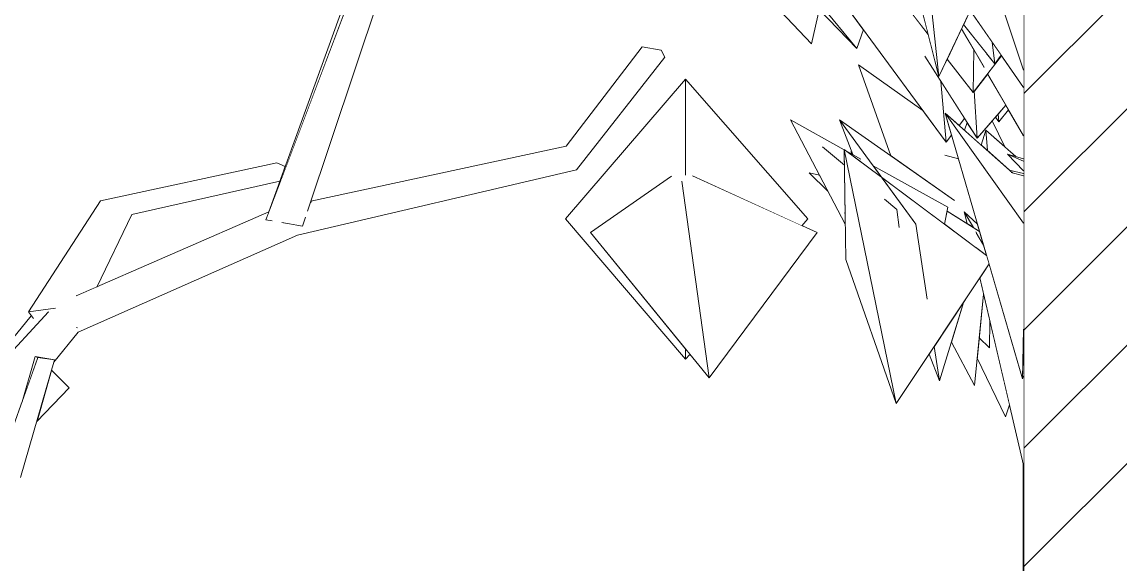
# Model space of a CAD drawing. Header units: millimetres. Extents: x -9413 to 8527, y -300 to 11224.
# Drawn here: x -4796 to -3089, y 1546 to 2389 of the extents above; entities that cross this region are included whole.
import ezdxf

# ---------------------------------------------------------------- set-up
doc = ezdxf.new("R2010")
doc.units = ezdxf.units.MM
doc.header["$MEASUREMENT"] = 0
doc.linetypes.add('Wipeout_Contour', pattern=[1000, 0, -1000])
doc.layers.add('Interior - Furniture', color=7, linetype='Continuous')
doc.layers.add('Structural - Bearing', color=7, linetype='Continuous')
doc.layers.add('Interior - Furniture _Pen_No__4', color=7, linetype='Continuous', lineweight=20, true_color=0x029e21)
doc.layers.add('Structural - Bearing_Pen_No__168', color=7, linetype='Continuous', lineweight=13, true_color=0xfe847a)
doc.layers.add('Structural - Bearing_Pen_No__27', color=7, linetype='Continuous', lineweight=35)

# ---------------------------------------------------------------- blocks, each defined once
blk = doc.blocks.new('Section Elem_10_6')
at = {"color": 254, "linetype": 'Wipeout_Contour', "lineweight": 0, "ltscale": 16763.151446}
blk.add_wipeout([(-2938.6, 1000), (-2938.6, 4100), (-3238.6, 4100), (-3238.6, 1000)], dxfattribs=at).dxf.layer = 'Structural - Bearing'
at = {"layer": 'Structural - Bearing_Pen_No__168', "linetype": 'Continuous'}
h = blk.add_hatch(dxfattribs=at)
h.set_pattern_fill('Common_Brick_0006', color=256, style=0, pattern_type=2)
h.set_pattern_definition([(45, (0, 0), (-91.924, 91.924), [])])
h.paths.add_polyline_path([(-2938.6, 1000), (-2938.6, 4100), (-3238.6, 4100), (-3238.6, 1000)])
at = {"layer": 'Structural - Bearing_Pen_No__27', "linetype": 'Continuous'}
blk.add_line((-3238.6, 4100), (-3238.6, 1000), dxfattribs=at)
blk = doc.blocks.new('Section Elem_40_6')
at = {"color": 254, "linetype": 'Wipeout_Contour', "lineweight": 0, "ltscale": 43258.060404}
blk.add_wipeout([(-3595, 2491.8), (-3640.1, 2430.7), (-3568.6, 2354.5), (-3550.7, 2432.7), (-3552, 2434.5), (-3552.8, 2436.6), (-3556.6, 2425.8), (-3563.5, 2439.7), (-3565.4, 2434.7), (-3591.6, 2488.2)], dxfattribs=at).dxf.layer = 'Interior - Furniture'
at = {"color": 254, "linetype": 'Wipeout_Contour', "lineweight": 0, "ltscale": 32625.120399}
blk.add_wipeout([(-3413.3, 2403.3), (-3392.4, 2335.2), (-3310.9, 2208.1), (-3315.4, 2281.4), (-3317.2, 2279), (-3357.4, 2330.9), (-3370.2, 2303.8), (-3387, 2369.2)], dxfattribs=at).dxf.layer = 'Interior - Furniture'
at = {"color": 254, "linetype": 'Wipeout_Contour', "lineweight": 0, "ltscale": 18691.127284}
blk.add_wipeout([(-4346.9, 2109.9), (-4347.7, 2107.2), (-3949.1, 2175.3), (-3950.1, 2195.7)], dxfattribs=at).dxf.layer = 'Interior - Furniture'
at = {"color": 254, "linetype": 'Wipeout_Contour', "lineweight": 0, "ltscale": 12458.913599}
blk.add_wipeout([(-3556.1, 2150.7), (-3571.9, 2153.9), (-3543, 2125.8)], dxfattribs=at).dxf.layer = 'Interior - Furniture'
at = {"color": 254, "linetype": 'Wipeout_Contour', "lineweight": 0, "ltscale": 12083.213218}
blk.add_wipeout([(-3454.8, 2113.2), (-3432.2, 2069.2), (-3435.8, 2097.2)], dxfattribs=at).dxf.layer = 'Interior - Furniture'
at = {"color": 254, "linetype": 'Wipeout_Contour', "lineweight": 0, "ltscale": 34573.804184}
blk.add_wipeout([(-4715.1, 1957.9), (-4391.5, 2083.6), (-4392.7, 2085.3), (-4407.2, 2079.3), (-4416.9, 2081), (-4412.2, 2093.5), (-4711.6, 1962.7)], dxfattribs=at).dxf.layer = 'Interior - Furniture'
at = {"color": 254, "linetype": 'Wipeout_Contour', "lineweight": 0, "ltscale": 19551.977319}
blk.add_wipeout([(-3310.2, 2074.1), (-3330.8, 2093.6), (-3316.6, 2069), (-3312.8, 2066.6), (-3307, 2063)], dxfattribs=at).dxf.layer = 'Interior - Furniture'
at = {"color": 254, "linetype": 'Wipeout_Contour', "lineweight": 0, "ltscale": 15259.107872}
blk.add_wipeout([(-3300.9, 1965.5), (-3307.7, 1897.6), (-3291.8, 1882.2), (-3291.1, 1923.6)], dxfattribs=at).dxf.layer = 'Interior - Furniture'
at = {"color": 254, "linetype": 'Wipeout_Contour', "lineweight": 0, "ltscale": 11563.909535}
blk.add_wipeout([(-3377.6, 1884.2), (-3369.5, 1830.6), (-3331.3, 1953.9)], dxfattribs=at).dxf.layer = 'Interior - Furniture'
at = {"color": 254, "linetype": 'Wipeout_Contour', "lineweight": 0, "ltscale": 25827.113503}
blk.add_wipeout([(-4938.6, 1739.2), (-4754.7, 1937.8), (-4768.2, 1935), (-4778.2, 1927.6), (-4781.5, 1931.9)], dxfattribs=at).dxf.layer = 'Interior - Furniture'
at = {"layer": 'Interior - Furniture _Pen_No__4', "linetype": 'Continuous'}
blk.add_line((-3640.1, 2430.7), (-3568.6, 2354.5), dxfattribs=at)
at = {"color": 254, "linetype": 'Wipeout_Contour', "lineweight": 0, "ltscale": 37959.252656}
blk.add_wipeout([(-3444.3, 2443.3), (-3387, 2369.2), (-3419.4, 2496), (-3422.6, 2500.1), (-3422.8, 2499.4), (-3422.4, 2490.6), (-3425.1, 2492.7), (-3409.3, 2442.5), (-3435.1, 2467.3)], dxfattribs=at).dxf.layer = 'Interior - Furniture'
at = {"color": 254, "linetype": 'Wipeout_Contour', "lineweight": 0, "ltscale": 13481.737735}
blk.add_wipeout([(-3950.1, 2195.7), (-3802, 2344.7), (-3831.7, 2350.2)], dxfattribs=at).dxf.layer = 'Interior - Furniture'
at = {"color": 254, "linetype": 'Wipeout_Contour', "lineweight": 0, "ltscale": 15998.200831}
blk.add_wipeout([(-3294.6, 2308.2), (-3315.4, 2281.4), (-3310.9, 2208.1), (-3266.3, 2259.4)], dxfattribs=at).dxf.layer = 'Interior - Furniture'
at = {"color": 254, "linetype": 'Wipeout_Contour', "lineweight": 0, "ltscale": 21263.981073}
blk.add_wipeout([(-3770.2, 2141.2), (-3727.6, 1835.2), (-3559.8, 2061.1), (-3753.1, 2149.5), (-3764.2, 2150.5)], dxfattribs=at).dxf.layer = 'Interior - Furniture'
at = {"color": 254, "linetype": 'Wipeout_Contour', "lineweight": 0, "ltscale": 11763.645137}
blk.add_wipeout([(-3330.8, 2093.6), (-3326.5, 2075.1), (-3316.6, 2069)], dxfattribs=at).dxf.layer = 'Interior - Furniture'
at = {"color": 254, "linetype": 'Wipeout_Contour', "lineweight": 0, "ltscale": 18823.784162}
blk.add_wipeout([(-3306.8, 1990.7), (-3238.6, 1699.4), (-3238.6, 1838.5), (-3240.2, 1833.7), (-3292.3, 2012.5)], dxfattribs=at).dxf.layer = 'Interior - Furniture'
at = {"color": 254, "linetype": 'Wipeout_Contour', "lineweight": 0, "ltscale": 30824.045246}
blk.add_wipeout([(-4754.7, 1937.8), (-4942.3, 1735.2), (-4779.6, 1854.4), (-4775.4, 1868.8), (-4763, 1866.6), (-4708.7, 1906.4)], dxfattribs=at).dxf.layer = 'Interior - Furniture'
at = {"color": 254, "linetype": 'Wipeout_Contour', "lineweight": 0, "ltscale": 11571.091331}
blk.add_wipeout([(-3377.6, 1884.2), (-3385.5, 1872.4), (-3369.5, 1830.6)], dxfattribs=at).dxf.layer = 'Interior - Furniture'
at = {"color": 254, "linetype": 'Wipeout_Contour', "lineweight": 0, "ltscale": 15930.747103}
blk.add_wipeout([(-3272.8, 2336.2), (-3294.6, 2308.2), (-3238.6, 2211.6), (-3238.6, 2286.9)], dxfattribs=at).dxf.layer = 'Interior - Furniture'
at = {"color": 254, "linetype": 'Wipeout_Contour', "lineweight": 0, "ltscale": 17266.716049}
blk.add_wipeout([(-3912, 2061.1), (-3727.6, 1835.2), (-3770.2, 2141.2), (-3786.1, 2149)], dxfattribs=at).dxf.layer = 'Interior - Furniture'
at = {"color": 254, "linetype": 'Wipeout_Contour', "lineweight": 0, "ltscale": 35604.89286}
blk.add_wipeout([(-4768.2, 1935), (-4754.7, 1937.8), (-4391.5, 2083.6), (-4715.1, 1957.9), (-4731.3, 1948.9), (-4732.3, 1948.3), (-4743.8, 1943.6)], dxfattribs=at).dxf.layer = 'Interior - Furniture'
at = {"color": 254, "linetype": 'Wipeout_Contour', "lineweight": 0, "ltscale": 15540.319288}
blk.add_wipeout([(-3300.8, 2041.6), (-3312.7, 2062.1), (-3312.1, 2037.6), (-3296.1, 2025.6)], dxfattribs=at).dxf.layer = 'Interior - Furniture'
at = {"color": 254, "linetype": 'Wipeout_Contour', "lineweight": 0, "ltscale": 22656.477769}
blk.add_wipeout([(-3310.8, 1865.8), (-3266.6, 1774.9), (-3260.7, 1793.6), (-3291.1, 1923.6), (-3291.8, 1882.2), (-3307.7, 1897.6)], dxfattribs=at).dxf.layer = 'Interior - Furniture'
at = {"color": 254, "linetype": 'Wipeout_Contour', "lineweight": 0, "ltscale": 20390.845688}
blk.add_wipeout([(-4708.7, 1906.4), (-4763, 1866.6), (-4745.3, 1863.5), (-4746.4, 1859.7)], dxfattribs=at).dxf.layer = 'Interior - Furniture'
at = {"color": 254, "linetype": 'Wipeout_Contour', "lineweight": 0, "ltscale": 11213.152626}
blk.add_wipeout([(-3238.6, 1911.2), (-3240, 1844.4), (-3238.6, 1839)], dxfattribs=at).dxf.layer = 'Interior - Furniture'
at = {"color": 254, "linetype": 'Wipeout_Contour', "lineweight": 0, "ltscale": 25781.033855}
blk.add_wipeout([(-4942.3, 1735.2), (-4890.6, 1681), (-4796.1, 1798.1), (-4796, 1798.3), (-4779.6, 1854.4)], dxfattribs=at).dxf.layer = 'Interior - Furniture'
at = {"layer": 'Interior - Furniture _Pen_No__4', "linetype": 'Continuous'}
for p, q in [((-3727.6, 1835.2), (-3559.8, 2061.1)), ((-3266.6, 1774.9), (-3260.7, 1793.6))]:
    blk.add_line(p, q, dxfattribs=at)
at = {"color": 254, "linetype": 'Wipeout_Contour', "lineweight": 0, "ltscale": 16268.413513}
blk.add_wipeout([(-3331.8, 2384.8), (-3335, 2378.1), (-3300.1, 2317.9), (-3296.2, 2339.6)], dxfattribs=at).dxf.layer = 'Interior - Furniture'
at = {"color": 254, "linetype": 'Wipeout_Contour', "lineweight": 0, "ltscale": 21346.209235}
blk.add_wipeout([(-3764.2, 2299.8), (-3764.2, 2150.5), (-3753.1, 2149.5), (-3583.3, 2071.8), (-3573.9, 2082.6)], dxfattribs=at).dxf.layer = 'Interior - Furniture'
at = {"color": 254, "linetype": 'Wipeout_Contour', "lineweight": 0, "ltscale": 11913.966542}
blk.add_wipeout([(-3282.5, 2240.8), (-3277, 2233.2), (-3278.3, 2245.6)], dxfattribs=at).dxf.layer = 'Interior - Furniture'
at = {"color": 254, "linetype": 'Wipeout_Contour', "lineweight": 0, "ltscale": 11899.273446}
blk.add_wipeout([(-3304.6, 2197.3), (-3294.9, 2188.6), (-3297.4, 2220.2)], dxfattribs=at).dxf.layer = 'Interior - Furniture'
at = {"color": 254, "linetype": 'Wipeout_Contour', "lineweight": 0, "ltscale": 29389.158137}
blk.add_wipeout([(-4391.5, 2083.6), (-4754.7, 1937.8), (-4367.7, 2057.3), (-4383.9, 2075.3), (-4392.1, 2076.7), (-4387.4, 2079.1)], dxfattribs=at).dxf.layer = 'Interior - Furniture'
at = {"color": 254, "linetype": 'Wipeout_Contour', "lineweight": 0, "ltscale": 15253.574966}
blk.add_wipeout([(-4710.4, 1913.3), (-4711, 1913.9), (-4710.5, 1913.2)], dxfattribs=at).dxf.layer = 'Interior - Furniture'
at = {"color": 254, "linetype": 'Wipeout_Contour', "lineweight": 0, "ltscale": 12605.617806}
blk.add_wipeout([(-3757.5, 1871.9), (-3764.2, 1880), (-3764.2, 1864.2)], dxfattribs=at).dxf.layer = 'Interior - Furniture'
at = {"color": 254, "linetype": 'Wipeout_Contour', "lineweight": 0, "ltscale": 15374.367596}
blk.add_wipeout([(-4775.4, 1868.8), (-4796, 1798.3), (-4771.6, 1866.8)], dxfattribs=at).dxf.layer = 'Interior - Furniture'
at = {"color": 254, "linetype": 'Wipeout_Contour', "lineweight": 0, "ltscale": 14899.714856}
blk.add_wipeout([(-3240.2, 1833.7), (-3238.6, 1838.5), (-3238.6, 1839), (-3240, 1844.4)], dxfattribs=at).dxf.layer = 'Interior - Furniture'
at = {"color": 254, "linetype": 'Wipeout_Contour', "lineweight": 0, "ltscale": 28227.549984}
blk.add_wipeout([(-3317.2, 2279), (-3272.8, 2336.2), (-3273.4, 2337), (-3283.5, 2323.4), (-3296.2, 2339.6), (-3300.1, 2317.9), (-3316, 2345.3)], dxfattribs=at).dxf.layer = 'Interior - Furniture'
at = {"color": 254, "linetype": 'Wipeout_Contour', "lineweight": 0, "ltscale": 15875.054234}
blk.add_wipeout([(-3266.3, 2259.4), (-3278.3, 2245.6), (-3277, 2233.2), (-3262.2, 2252.3)], dxfattribs=at).dxf.layer = 'Interior - Furniture'
at = {"color": 254, "linetype": 'Wipeout_Contour', "lineweight": 0, "ltscale": 27461.334698}
blk.add_wipeout([(-3250.4, 2179.3), (-3297.4, 2220.2), (-3294.9, 2188.6), (-3261, 2158.5), (-3238.6, 2153.3), (-3238.6, 2157.4), (-3263.4, 2183)], dxfattribs=at).dxf.layer = 'Interior - Furniture'
at = {"color": 254, "linetype": 'Wipeout_Contour', "lineweight": 0, "ltscale": 23891.4557}
blk.add_wipeout([(-4392.7, 2085.3), (-4391.5, 2083.6), (-3949.1, 2175.3), (-4347.7, 2107.2), (-4352, 2094.5)], dxfattribs=at).dxf.layer = 'Interior - Furniture'
at = {"color": 254, "linetype": 'Wipeout_Contour', "lineweight": 0, "ltscale": 15385.571631}
blk.add_wipeout([(-4785.9, 1937.8), (-4635.2, 2111.8), (-4673.7, 2110.7)], dxfattribs=at).dxf.layer = 'Interior - Furniture'
at = {"color": 254, "linetype": 'Wipeout_Contour', "lineweight": 0, "ltscale": 15253.241343}
blk.add_wipeout([(-4710.5, 1913.2), (-4711, 1913.9), (-4710.9, 1913.2)], dxfattribs=at).dxf.layer = 'Interior - Furniture'
at = {"color": 254, "linetype": 'Wipeout_Contour', "lineweight": 0, "ltscale": 15343.75516}
blk.add_wipeout([(-4834, 1691.8), (-4745.3, 1863.5), (-4771.6, 1866.8)], dxfattribs=at).dxf.layer = 'Interior - Furniture'
at = {"layer": 'Interior - Furniture _Pen_No__4', "linetype": 'Continuous'}
for p, q in [((-4711, 1913.9), (-4710.5, 1913.2)), ((-4710.5, 1913.2), (-4710.9, 1913.2)), ((-4710.5, 1913.2), (-4710.4, 1913.4))]:
    blk.add_line(p, q, dxfattribs=at)
at = {"color": 254, "linetype": 'Wipeout_Contour', "lineweight": 0, "ltscale": 16270.057643}
blk.add_wipeout([(-3335, 2378.1), (-3357.4, 2330.9), (-3317.2, 2279), (-3316, 2345.3)], dxfattribs=at).dxf.layer = 'Interior - Furniture'
at = {"color": 254, "linetype": 'Wipeout_Contour', "lineweight": 0, "ltscale": 12089.368307}
blk.add_wipeout([(-3287.5, 2357.3), (-3283.5, 2323.4), (-3273.4, 2337)], dxfattribs=at).dxf.layer = 'Interior - Furniture'
at = {"color": 254, "linetype": 'Wipeout_Contour', "lineweight": 0, "ltscale": 13857.264419}
blk.add_wipeout([(-4391.5, 2083.6), (-3933.9, 2159), (-3949.1, 2175.3)], dxfattribs=at).dxf.layer = 'Interior - Furniture'
at = {"color": 254, "linetype": 'Wipeout_Contour', "lineweight": 0, "ltscale": 20500.431079}
blk.add_wipeout([(-4785.9, 1937.8), (-4743.8, 1943.6), (-4732.3, 1948.3), (-4635.2, 2111.8)], dxfattribs=at).dxf.layer = 'Interior - Furniture'
at = {"color": 254, "linetype": 'Wipeout_Contour', "lineweight": 0, "ltscale": 15303.33102}
blk.add_wipeout([(-4745.3, 1863.5), (-4834, 1691.8), (-4798.2, 1680.3)], dxfattribs=at).dxf.layer = 'Interior - Furniture'
at = {"color": 254, "linetype": 'Wipeout_Contour', "lineweight": 0, "ltscale": 16266.859231}
blk.add_wipeout([(-3321.6, 2406.4), (-3331.8, 2384.8), (-3283.5, 2323.4), (-3287.5, 2357.3)], dxfattribs=at).dxf.layer = 'Interior - Furniture'
at = {"color": 254, "linetype": 'Wipeout_Contour', "lineweight": 0, "ltscale": 13494.145564}
blk.add_wipeout([(-3802, 2344.7), (-3950.1, 2195.7), (-3949.1, 2175.3)], dxfattribs=at).dxf.layer = 'Interior - Furniture'
at = {"color": 254, "linetype": 'Wipeout_Contour', "lineweight": 0, "ltscale": 43187.384899}
blk.add_wipeout([(-4391.5, 2083.6), (-4387.4, 2079.1), (-4355.2, 2085), (-4358, 2076.4), (-4359.1, 2073.1), (-4359.9, 2071), (-4383.9, 2075.3), (-4367.7, 2057.3), (-3933.9, 2159)], dxfattribs=at).dxf.layer = 'Interior - Furniture'
at = {"color": 254, "linetype": 'Wipeout_Contour', "lineweight": 0, "ltscale": 20403.104093}
blk.add_wipeout([(-4732.3, 1948.3), (-4731.3, 1948.9), (-4625.1, 2089.1), (-4635.2, 2111.8)], dxfattribs=at).dxf.layer = 'Interior - Furniture'
at = {"color": 254, "linetype": 'Wipeout_Contour', "lineweight": 0, "ltscale": 20587.734429}
blk.add_wipeout([(-4743.8, 1943.6), (-4785.9, 1937.8), (-4778.2, 1927.6), (-4768.2, 1935)], dxfattribs=at).dxf.layer = 'Interior - Furniture'
at = {"color": 254, "linetype": 'Wipeout_Contour', "lineweight": 0, "ltscale": 15349.583865}
blk.add_wipeout([(-4745.3, 1863.5), (-4775.4, 1868.8), (-4771.6, 1866.8)], dxfattribs=at).dxf.layer = 'Interior - Furniture'
at = {"color": 254, "linetype": 'Wipeout_Contour', "lineweight": 0, "ltscale": 15247.318325}
blk.add_wipeout([(-4750, 1847.1), (-4773.1, 1767.4), (-4722.5, 1819.7)], dxfattribs=at).dxf.layer = 'Interior - Furniture'
at = {"layer": 'Interior - Furniture _Pen_No__4', "linetype": 'Continuous'}
for p, q in [((-4942.3, 1735.2), (-4754.7, 1937.8)), ((-4938.6, 1739.2), (-4781.5, 1931.9)), ((-4785.9, 1937.8), (-4743.8, 1943.6)), ((-4778.2, 1927.6), (-4785.9, 1937.8)), ((-4754.8, 1937.7), (-4754.7, 1937.8)), ((-4746.4, 1859.7), (-4708.7, 1906.4)), ((-4834, 1691.8), (-4771.6, 1866.8)), ((-4798.2, 1680.3), (-4745.3, 1863.5)), ((-4796, 1798.3), (-4775.4, 1868.8)), ((-4745.3, 1863.5), (-4775.4, 1868.8)), ((-4775.4, 1868.8), (-4771.6, 1866.8)), ((-4771.6, 1866.8), (-4745.3, 1863.5)), ((-4771.6, 1866.7), (-4771.6, 1866.8)), ((-4722.5, 1819.7), (-4750, 1847.1)), ((-4773.1, 1767.4), (-4722.5, 1819.7))]:
    blk.add_line(p, q, dxfattribs=at)
at = {"color": 254, "linetype": 'Wipeout_Contour', "lineweight": 0, "ltscale": 24979.71098}
blk.add_wipeout([(-3365.9, 2447.4), (-3389.1, 2481.6), (-3385.6, 2448.6), (-3370.2, 2303.8), (-3256.8, 2543), (-3329.2, 2602.4)], dxfattribs=at).dxf.layer = 'Interior - Furniture'
at = {"color": 254, "linetype": 'Wipeout_Contour', "lineweight": 0, "ltscale": 13432.328118}
blk.add_wipeout([(-3949.1, 2175.3), (-3796.3, 2333.8), (-3802, 2344.7)], dxfattribs=at).dxf.layer = 'Interior - Furniture'
at = {"color": 254, "linetype": 'Wipeout_Contour', "lineweight": 0, "ltscale": 19817.684837}
blk.add_wipeout([(-4673.7, 2110.7), (-4387.9, 2160.8), (-4386.7, 2164.2), (-4399.9, 2169.5)], dxfattribs=at).dxf.layer = 'Interior - Furniture'
at = {"color": 254, "linetype": 'Wipeout_Contour', "lineweight": 0, "ltscale": 25480.423222}
blk.add_wipeout([(-4625.1, 2089.1), (-4731.3, 1948.9), (-4715.1, 1957.9), (-4711.6, 1962.7), (-4679.7, 1976.6)], dxfattribs=at).dxf.layer = 'Interior - Furniture'
at = {"color": 254, "linetype": 'Wipeout_Contour', "lineweight": 0, "ltscale": 14480.983921}
blk.add_wipeout([(-4358, 2076.4), (-4359.9, 2071), (-4359.1, 2073.1)], dxfattribs=at).dxf.layer = 'Interior - Furniture'
at = {"layer": 'Interior - Furniture _Pen_No__4', "linetype": 'Continuous'}
for p, q in [((-3831.7, 2350.2), (-3802, 2344.7)), ((-4708.7, 1906.4), (-4367.7, 2057.3))]:
    blk.add_line(p, q, dxfattribs=at)
at = {"color": 254, "linetype": 'Wipeout_Contour', "lineweight": 0, "ltscale": 46622.519342}
blk.add_wipeout([(-3431.2, 2621.5), (-3422.3, 2584.3), (-3428.4, 2577.4), (-3408.9, 2518.7), (-3393.2, 2492.6), (-3403.7, 2502.9), (-3415.9, 2520.9), (-3415.3, 2519), (-3421.3, 2503.4), (-3370.2, 2303.8), (-3395.7, 2543)], dxfattribs=at).dxf.layer = 'Interior - Furniture'
at = {"color": 254, "linetype": 'Wipeout_Contour', "lineweight": 0, "ltscale": 33177.459084}
blk.add_wipeout([(-3329.2, 2602.4), (-3256.8, 2543), (-3290.9, 2471.2), (-3238.6, 2313.7), (-3238.6, 2531.7), (-3299.6, 2604.4), (-3293.5, 2574.4), (-3327.6, 2609.2)], dxfattribs=at).dxf.layer = 'Interior - Furniture'
at = {"color": 254, "linetype": 'Wipeout_Contour', "lineweight": 0, "ltscale": 13451.711652}
blk.add_wipeout([(-3796.3, 2333.8), (-3949.1, 2175.3), (-3933.9, 2159)], dxfattribs=at).dxf.layer = 'Interior - Furniture'
at = {"color": 254, "linetype": 'Wipeout_Contour', "lineweight": 0, "ltscale": 20004.126782}
blk.add_wipeout([(-4673.7, 2110.7), (-4635.2, 2111.8), (-4388, 2160.6), (-4387.9, 2160.8)], dxfattribs=at).dxf.layer = 'Interior - Furniture'
at = {"layer": 'Interior - Furniture _Pen_No__4', "linetype": 'Continuous'}
for p, q in [((-3802, 2344.7), (-3796.3, 2333.8)), ((-4785.9, 1937.8), (-4673.7, 2110.7))]:
    blk.add_line(p, q, dxfattribs=at)
at = {"color": 254, "linetype": 'Wipeout_Contour', "lineweight": 0, "ltscale": 16162.137099}
blk.add_wipeout([(-3290.9, 2471.2), (-3321.6, 2406.4), (-3238.6, 2286.9), (-3238.6, 2313.7)], dxfattribs=at).dxf.layer = 'Interior - Furniture'
at = {"color": 254, "linetype": 'Wipeout_Contour', "lineweight": 0, "ltscale": 34733.822935}
blk.add_wipeout([(-3764.2, 2299.8), (-3951.1, 2082.6), (-3764.2, 1864.2), (-3764.2, 1880), (-3912, 2061.1), (-3786.1, 2149), (-3770.2, 2141.2), (-3764.2, 2150.5)], dxfattribs=at).dxf.layer = 'Interior - Furniture'
at = {"color": 254, "linetype": 'Wipeout_Contour', "lineweight": 0, "ltscale": 24175.531666}
blk.add_wipeout([(-3367.3, 2296.1), (-3358.9, 2201.8), (-3350.6, 2212.5), (-3360.7, 2247.1), (-3338.8, 2227.7), (-3330.4, 2238.5)], dxfattribs=at).dxf.layer = 'Interior - Furniture'
at = {"color": 254, "linetype": 'Wipeout_Contour', "lineweight": 0, "ltscale": 14874.120515}
blk.add_wipeout([(-4635.2, 2111.8), (-4394.7, 2142.2), (-4388, 2160.6)], dxfattribs=at).dxf.layer = 'Interior - Furniture'
at = {"layer": 'Interior - Furniture _Pen_No__4', "linetype": 'Continuous'}
for p, q in [((-3290.9, 2471.2), (-3238.6, 2313.7)), ((-3287.5, 2357.3), (-3283.5, 2323.4)), ((-3950.1, 2195.7), (-3831.7, 2350.2)), ((-3933.9, 2159), (-3796.3, 2333.8)), ((-3283.5, 2323.4), (-3273.4, 2337)), ((-3951.1, 2082.6), (-3764.2, 2299.8)), ((-3764.2, 2299.8), (-3764.2, 2150.4)), ((-3912, 2061.1), (-3786.1, 2149.1)), ((-3770.2, 2141.3), (-3727.6, 1835.2)), ((-3764.2, 1864.2), (-3951.1, 2082.6)), ((-3727.6, 1835.2), (-3912, 2061.1)), ((-3764.2, 1880), (-3764.2, 1864.2)), ((-3764.2, 1864.2), (-3757.5, 1871.9))]:
    blk.add_line(p, q, dxfattribs=at)
at = {"color": 254, "linetype": 'Wipeout_Contour', "lineweight": 0, "ltscale": 54750.418661}
blk.add_wipeout([(-3512.8, 2447.3), (-3523.9, 2426), (-3358.9, 2201.8), (-3367.3, 2296.1), (-3392.4, 2335.2), (-3413.3, 2403.3), (-3444.3, 2443.3), (-3448.2, 2433), (-3469.9, 2476.5), (-3475.8, 2484), (-3502.3, 2448.2), (-3505.8, 2453.1), (-3508.2, 2442.9)], dxfattribs=at).dxf.layer = 'Interior - Furniture'
at = {"color": 254, "linetype": 'Wipeout_Contour', "lineweight": 0, "ltscale": 27843.605834}
blk.add_wipeout([(-3330.5, 2220.3), (-3304.6, 2197.3), (-3297.4, 2220.2), (-3268, 2194.7), (-3287.4, 2235.2), (-3310.9, 2208.1), (-3326.5, 2232.4)], dxfattribs=at).dxf.layer = 'Interior - Furniture'
at = {"color": 254, "linetype": 'Wipeout_Contour', "lineweight": 0, "ltscale": 19946.556353}
blk.add_wipeout([(-4635.2, 2111.8), (-4625.1, 2089.1), (-4395.1, 2140.9), (-4394.7, 2142.2)], dxfattribs=at).dxf.layer = 'Interior - Furniture'
at = {"layer": 'Interior - Furniture _Pen_No__4', "linetype": 'Continuous'}
for p, q in [((-3387, 2369.2), (-3444.3, 2443.3)), ((-4679.7, 1976.6), (-4625.1, 2089.1))]:
    blk.add_line(p, q, dxfattribs=at)
at = {"color": 254, "linetype": 'Wipeout_Contour', "lineweight": 0, "ltscale": 19651.216889}
blk.add_wipeout([(-4412.3, 2093.4), (-4412.2, 2093.5), (-4257.1, 2502.6), (-4262.2, 2508.7)], dxfattribs=at).dxf.layer = 'Interior - Furniture'
at = {"color": 254, "linetype": 'Wipeout_Contour', "lineweight": 0, "ltscale": 12805.062229}
blk.add_wipeout([(-3556.3, 2408.3), (-3497.7, 2347.5), (-3554.6, 2415.6)], dxfattribs=at).dxf.layer = 'Interior - Furniture'
at = {"color": 254, "linetype": 'Wipeout_Contour', "lineweight": 0, "ltscale": 31552.845999}
blk.add_wipeout([(-3287.4, 2235.2), (-3268, 2194.7), (-3250.4, 2179.3), (-3238.6, 2175.9), (-3238.6, 2211.6), (-3262.2, 2252.3), (-3277, 2233.2), (-3282.5, 2240.8)], dxfattribs=at).dxf.layer = 'Interior - Furniture'
at = {"color": 254, "linetype": 'Wipeout_Contour', "lineweight": 0, "ltscale": 12396.122795}
blk.add_wipeout([(-3551.3, 2194.5), (-3516.1, 2089.9), (-3517.3, 2165.8)], dxfattribs=at).dxf.layer = 'Interior - Furniture'
at = {"color": 254, "linetype": 'Wipeout_Contour', "lineweight": 0, "ltscale": 14722.294831}
blk.add_wipeout([(-4416.9, 2081), (-4217.5, 2496.5), (-4257.1, 2502.6)], dxfattribs=at).dxf.layer = 'Interior - Furniture'
at = {"color": 254, "linetype": 'Wipeout_Contour', "lineweight": 0, "ltscale": 25587.048911}
blk.add_wipeout([(-3554.6, 2415.6), (-3497.7, 2347.5), (-3487.7, 2376.9), (-3523.9, 2426), (-3536.1, 2402.5), (-3551.6, 2429)], dxfattribs=at).dxf.layer = 'Interior - Furniture'
at = {"color": 254, "linetype": 'Wipeout_Contour', "lineweight": 0, "ltscale": 24062.071765}
blk.add_wipeout([(-3524.8, 2236.7), (-3472.5, 2165), (-3356.4, 2100.5), (-3357.6, 2094.4), (-3327.7, 2075.9), (-3346.1, 2110.9)], dxfattribs=at).dxf.layer = 'Interior - Furniture'
at = {"color": 254, "linetype": 'Wipeout_Contour', "lineweight": 0, "ltscale": 11727.885054}
blk.add_wipeout([(-3263.4, 2183), (-3238.6, 2172.3), (-3238.6, 2175.9)], dxfattribs=at).dxf.layer = 'Interior - Furniture'
at = {"layer": 'Interior - Furniture _Pen_No__4', "linetype": 'Continuous'}
for p, q in [((-3568.6, 2354.5), (-3550.7, 2432.7)), ((-3497.7, 2347.5), (-3556.3, 2408.3)), ((-3554.6, 2415.6), (-3497.7, 2347.5)), ((-3497.7, 2347.5), (-3487.7, 2376.9))]:
    blk.add_line(p, q, dxfattribs=at)
at = {"color": 254, "linetype": 'Wipeout_Contour', "lineweight": 0, "ltscale": 24347.496871}
blk.add_wipeout([(-4217.5, 2496.5), (-4416.9, 2081), (-4407.2, 2079.3), (-4392.7, 2085.3), (-4352, 2094.5)], dxfattribs=at).dxf.layer = 'Interior - Furniture'
at = {"color": 254, "linetype": 'Wipeout_Contour', "lineweight": 0, "ltscale": 40575.01965}
blk.add_wipeout([(-3406.3, 2074.3), (-3524.8, 2236.7), (-3504.1, 2182.6), (-3491.6, 2175.6), (-3490.3, 2170.2), (-3461.4, 2148.6), (-3444.6, 2104.6), (-3435.8, 2097.2), (-3432.7, 2073.4), (-3388.7, 1957.5)], dxfattribs=at).dxf.layer = 'Interior - Furniture'
at = {"color": 254, "linetype": 'Wipeout_Contour', "lineweight": 0, "ltscale": 11717.740068}
blk.add_wipeout([(-3263.4, 2183), (-3238.6, 2157.4), (-3238.6, 2172.3)], dxfattribs=at).dxf.layer = 'Interior - Furniture'
at = {"layer": 'Interior - Furniture _Pen_No__4', "linetype": 'Continuous'}
for p, q in [((-4352, 2094.5), (-4217.5, 2496.5)), ((-4346.9, 2109.9), (-3950.1, 2195.7)), ((-4673.7, 2110.7), (-4399.9, 2169.5)), ((-4399.9, 2169.5), (-4386.7, 2164.2)), ((-4711.6, 1962.7), (-4412.2, 2093.5)), ((-4416.9, 2081), (-4407.2, 2079.3))]:
    blk.add_line(p, q, dxfattribs=at)
at = {"color": 254, "linetype": 'Wipeout_Contour', "lineweight": 0, "ltscale": 24862.080976}
blk.add_wipeout([(-3601.2, 2236.5), (-3515.9, 2074.3), (-3516.1, 2089.9), (-3551.3, 2194.5), (-3517.3, 2165.8), (-3517.7, 2190.1)], dxfattribs=at).dxf.layer = 'Interior - Furniture'
at = {"color": 254, "linetype": 'Wipeout_Contour', "lineweight": 0, "ltscale": 16073.604553}
blk.add_wipeout([(-3472.5, 2165), (-3459.6, 2147.4), (-3361.5, 2074.3), (-3356.4, 2100.5)], dxfattribs=at).dxf.layer = 'Interior - Furniture'
at = {"color": 254, "linetype": 'Wipeout_Contour', "lineweight": 0, "ltscale": 15590.714548}
blk.add_wipeout([(-3238.6, 2153.3), (-3261, 2158.5), (-3255.8, 2153.9), (-3238.6, 2149.4)], dxfattribs=at).dxf.layer = 'Interior - Furniture'
at = {"color": 254, "linetype": 'Wipeout_Contour', "lineweight": 0, "ltscale": 19368.695665}
blk.add_wipeout([(-4387.4, 2079.1), (-4392.1, 2076.7), (-4359.9, 2071), (-4355.2, 2085)], dxfattribs=at).dxf.layer = 'Interior - Furniture'
at = {"layer": 'Interior - Furniture _Pen_No__4', "linetype": 'Continuous'}
for p, q in [((-4416.9, 2081), (-4257.1, 2502.6)), ((-4412.3, 2093.4), (-4262.2, 2508.7)), ((-3573.9, 2082.6), (-3764.2, 2299.8)), ((-4367.7, 2057.3), (-3933.9, 2159)), ((-3556.1, 2150.7), (-3571.9, 2153.9)), ((-3571.9, 2153.9), (-3543, 2125.8)), ((-4625.1, 2089.1), (-4395.1, 2140.9)), ((-3559.8, 2061.1), (-3753.2, 2149.6)), ((-4359.9, 2071), (-4355.2, 2085)), ((-4392.2, 2076.7), (-4359.9, 2071)), ((-4359.9, 2071), (-4359.1, 2073.1)), ((-4359.9, 2071), (-4359.7, 2071.3)), ((-3583.3, 2071.8), (-3573.9, 2082.6))]:
    blk.add_line(p, q, dxfattribs=at)
at = {"color": 254, "linetype": 'Wipeout_Contour', "lineweight": 0, "ltscale": 12365.171612}
blk.add_wipeout([(-3515.3, 2188.8), (-3490.3, 2170.2), (-3491.6, 2175.6)], dxfattribs=at).dxf.layer = 'Interior - Furniture'
at = {"color": 254, "linetype": 'Wipeout_Contour', "lineweight": 0, "ltscale": 11669.138103}
blk.add_wipeout([(-3257.8, 2154.4), (-3238.6, 2129.2), (-3238.6, 2149.4)], dxfattribs=at).dxf.layer = 'Interior - Furniture'
at = {"color": 254, "linetype": 'Wipeout_Contour', "lineweight": 0, "ltscale": 51994.013031}
blk.add_wipeout([(-3395.2, 2251.2), (-3495.5, 2321.8), (-3445.2, 2180.7), (-3346.1, 2110.9), (-3327.7, 2075.9), (-3326.5, 2075.1), (-3330.8, 2093.6), (-3310.2, 2074.1), (-3338.1, 2169.6), (-3360.9, 2181.4), (-3339.9, 2175.9), (-3350.6, 2212.5), (-3358.9, 2201.8)], dxfattribs=at).dxf.layer = 'Interior - Furniture'
at = {"layer": 'Interior - Furniture _Pen_No__4', "linetype": 'Continuous'}
for p, q in [((-3370.2, 2303.8), (-3395.7, 2543)), ((-3370.2, 2303.8), (-3256.8, 2543)), ((-3421.3, 2503.4), (-3370.2, 2303.8)), ((-3238.6, 2286.9), (-3321.6, 2406.4)), ((-3300.1, 2317.9), (-3335, 2378.1)), ((-3283.5, 2323.4), (-3331.8, 2384.8)), ((-3316, 2345.3), (-3317.2, 2279)), ((-3317.2, 2279), (-3357.4, 2330.9)), ((-3317.2, 2279), (-3272.8, 2336.2)), ((-3395.2, 2251.2), (-3495.5, 2321.8))]:
    blk.add_line(p, q, dxfattribs=at)
at = {"color": 254, "linetype": 'Wipeout_Contour', "lineweight": 0, "ltscale": 11974.486434}
blk.add_wipeout([(-3360.9, 2181.4), (-3338.1, 2169.6), (-3339.9, 2175.9)], dxfattribs=at).dxf.layer = 'Interior - Furniture'
at = {"color": 254, "linetype": 'Wipeout_Contour', "lineweight": 0, "ltscale": 47901.224242}
blk.add_wipeout([(-3461.4, 2148.6), (-3517.7, 2190.5), (-3436.7, 1795.4), (-3292.3, 2012.5), (-3296.1, 2025.6), (-3459.6, 2147.4), (-3406.3, 2074.3), (-3388.7, 1957.5), (-3432.7, 2073.4), (-3432.2, 2069.2), (-3454.8, 2113.2), (-3444.6, 2104.6)], dxfattribs=at).dxf.layer = 'Interior - Furniture'
at = {"layer": 'Interior - Furniture _Pen_No__4', "linetype": 'Continuous'}
for p, q in [((-3388.7, 1957.5), (-3406.3, 2074.3)), ((-3369.5, 1830.6), (-3377.6, 1884.2)), ((-3385.5, 1872.4), (-3369.5, 1830.6))]:
    blk.add_line(p, q, dxfattribs=at)
at = {"color": 254, "linetype": 'Wipeout_Contour', "lineweight": 0, "ltscale": 12074.784836}
blk.add_wipeout([(-3517.7, 2190.5), (-3515.1, 2019.4), (-3436.7, 1795.4)], dxfattribs=at).dxf.layer = 'Interior - Furniture'
at = {"color": 254, "linetype": 'Wipeout_Contour', "lineweight": 0, "ltscale": 23477.137151}
blk.add_wipeout([(-3357.6, 2094.4), (-3361.5, 2074.3), (-3312.1, 2037.6), (-3312.7, 2062.1), (-3300.8, 2041.6), (-3307, 2063)], dxfattribs=at).dxf.layer = 'Interior - Furniture'
at = {"color": 254, "linetype": 'Wipeout_Contour', "lineweight": 0, "ltscale": 19195.1177}
blk.add_wipeout([(-3331.3, 1953.9), (-3350.8, 1890.9), (-3315, 1823.3), (-3300.9, 1965.5), (-3306.8, 1990.7)], dxfattribs=at).dxf.layer = 'Interior - Furniture'
at = {"layer": 'Interior - Furniture _Pen_No__4', "linetype": 'Continuous'}
for p, q in [((-3495.5, 2321.8), (-3445.2, 2180.7)), ((-3517.7, 2190.1), (-3601.2, 2236.5)), ((-3601.2, 2236.5), (-3515.9, 2074.3)), ((-3517.3, 2165.8), (-3551.3, 2194.5)), ((-3435.8, 2097.2), (-3454.9, 2113.2)), ((-3432.2, 2069.1), (-3435.8, 2097.2)), ((-3436.7, 1795.4), (-3515.1, 2019.4))]:
    blk.add_line(p, q, dxfattribs=at)
at = {"color": 254, "linetype": 'Wipeout_Contour', "lineweight": 0, "ltscale": 19575.660961}
blk.add_wipeout([(-3360.7, 2247.1), (-3238.6, 2075.7), (-3238.6, 2129.2), (-3257.8, 2154.4), (-3255.8, 2153.9)], dxfattribs=at).dxf.layer = 'Interior - Furniture'
at = {"color": 254, "linetype": 'Wipeout_Contour', "lineweight": 0, "ltscale": 16521.881978}
blk.add_wipeout([(-3505.4, 2186), (-3507.1, 2187), (-3505, 2183), (-3504.1, 2182.6)], dxfattribs=at).dxf.layer = 'Interior - Furniture'
at = {"layer": 'Interior - Furniture _Pen_No__4', "linetype": 'Continuous'}
for p, q in [((-3406.3, 2074.3), (-3524.8, 2236.7)), ((-3524.8, 2236.7), (-3504.1, 2182.6)), ((-3461.3, 2148.6), (-3517.7, 2190.5)), ((-3515.1, 2019.4), (-3517.7, 2190.5)), ((-3517.7, 2190.5), (-3436.7, 1795.4)), ((-3491.6, 2175.6), (-3515.3, 2188.8)), ((-3505.4, 2186), (-3507.1, 2187)), ((-3507.1, 2187), (-3505, 2183))]:
    blk.add_line(p, q, dxfattribs=at)
at = {"color": 254, "linetype": 'Wipeout_Contour', "lineweight": 0, "ltscale": 15373.753975}
blk.add_wipeout([(-3238.6, 2075.7), (-3360.7, 2247.1), (-3240.2, 1833.7), (-3238.6, 1911.2)], dxfattribs=at).dxf.layer = 'Interior - Furniture'
at = {"layer": 'Interior - Furniture _Pen_No__4', "linetype": 'Continuous'}
for p, q in [((-3358.9, 2201.8), (-3523.9, 2426)), ((-3310.9, 2208.1), (-3392.4, 2335.3)), ((-3238.6, 2211.6), (-3294.6, 2308.2)), ((-3367.3, 2296.1), (-3358.9, 2201.8)), ((-3315.4, 2281.4), (-3310.9, 2208.1)), ((-3310.9, 2208.1), (-3266.3, 2259.4)), ((-3255.8, 2153.9), (-3360.7, 2247.1)), ((-3238.6, 2075.7), (-3360.7, 2247.1)), ((-3360.7, 2247.1), (-3240.2, 1833.7)), ((-3338.8, 2227.7), (-3330.4, 2238.5)), ((-3277, 2233.2), (-3282.5, 2240.8)), ((-3278.3, 2245.6), (-3277, 2233.2)), ((-3277, 2233.2), (-3262.2, 2252.3)), ((-3346.1, 2110.9), (-3524.8, 2236.7)), ((-3330.5, 2220.3), (-3326.5, 2232.4)), ((-3304.6, 2197.3), (-3297.4, 2220.2)), ((-3250.4, 2179.3), (-3297.4, 2220.2)), ((-3297.4, 2220.2), (-3294.9, 2188.6)), ((-3287.4, 2235.2), (-3268, 2194.7)), ((-3358.9, 2201.8), (-3350.6, 2212.5)), ((-3339.9, 2175.9), (-3361, 2181.4)), ((-3238.6, 2175.9), (-3263.4, 2183)), ((-3238.6, 2172.3), (-3263.4, 2183)), ((-3263.4, 2183), (-3238.6, 2157.4)), ((-3356.4, 2100.5), (-3472.5, 2165)), ((-3238.6, 2153.3), (-3261, 2158.5)), ((-3238.6, 2149.4), (-3257.8, 2154.4)), ((-3296.1, 2025.6), (-3459.6, 2147.4)), ((-3361.5, 2074.3), (-3356.4, 2100.5)), ((-3307, 2063), (-3357.6, 2094.4)), ((-3310.2, 2074.1), (-3330.8, 2093.6)), ((-3316.6, 2069), (-3330.8, 2093.6)), ((-3330.8, 2093.6), (-3326.5, 2075.1)), ((-3300.8, 2041.6), (-3312.7, 2062.2)), ((-3436.7, 1795.4), (-3292.3, 2012.5)), ((-3306.8, 1990.7), (-3238.6, 1699.4)), ((-3315, 1823.3), (-3300.9, 1965.5)), ((-3369.5, 1830.6), (-3331.3, 1953.9)), ((-3291.8, 1882.2), (-3291.1, 1923.6)), ((-3307.7, 1897.6), (-3291.8, 1882.2)), ((-3240.2, 1833.7), (-3238.6, 1911.2)), ((-3350.8, 1890.9), (-3315, 1823.3)), ((-3310.8, 1865.8), (-3266.6, 1774.9)), ((-3240.2, 1833.7), (-3238.6, 1838.5))]:
    blk.add_line(p, q, dxfattribs=at)

msp = doc.modelspace()

# ---------------------------------------------------------------- block references
at = {"layer": 'Structural - Bearing'}
msp.add_blockref('Section Elem_10_6', (0, 0), dxfattribs=at)

# ---------------------------------------------------------------- next in the draw order: block references
at = {"layer": 'Interior - Furniture'}
msp.add_blockref('Section Elem_40_6', (0, 0), dxfattribs=at)

doc.saveas('drawing.dxf')
